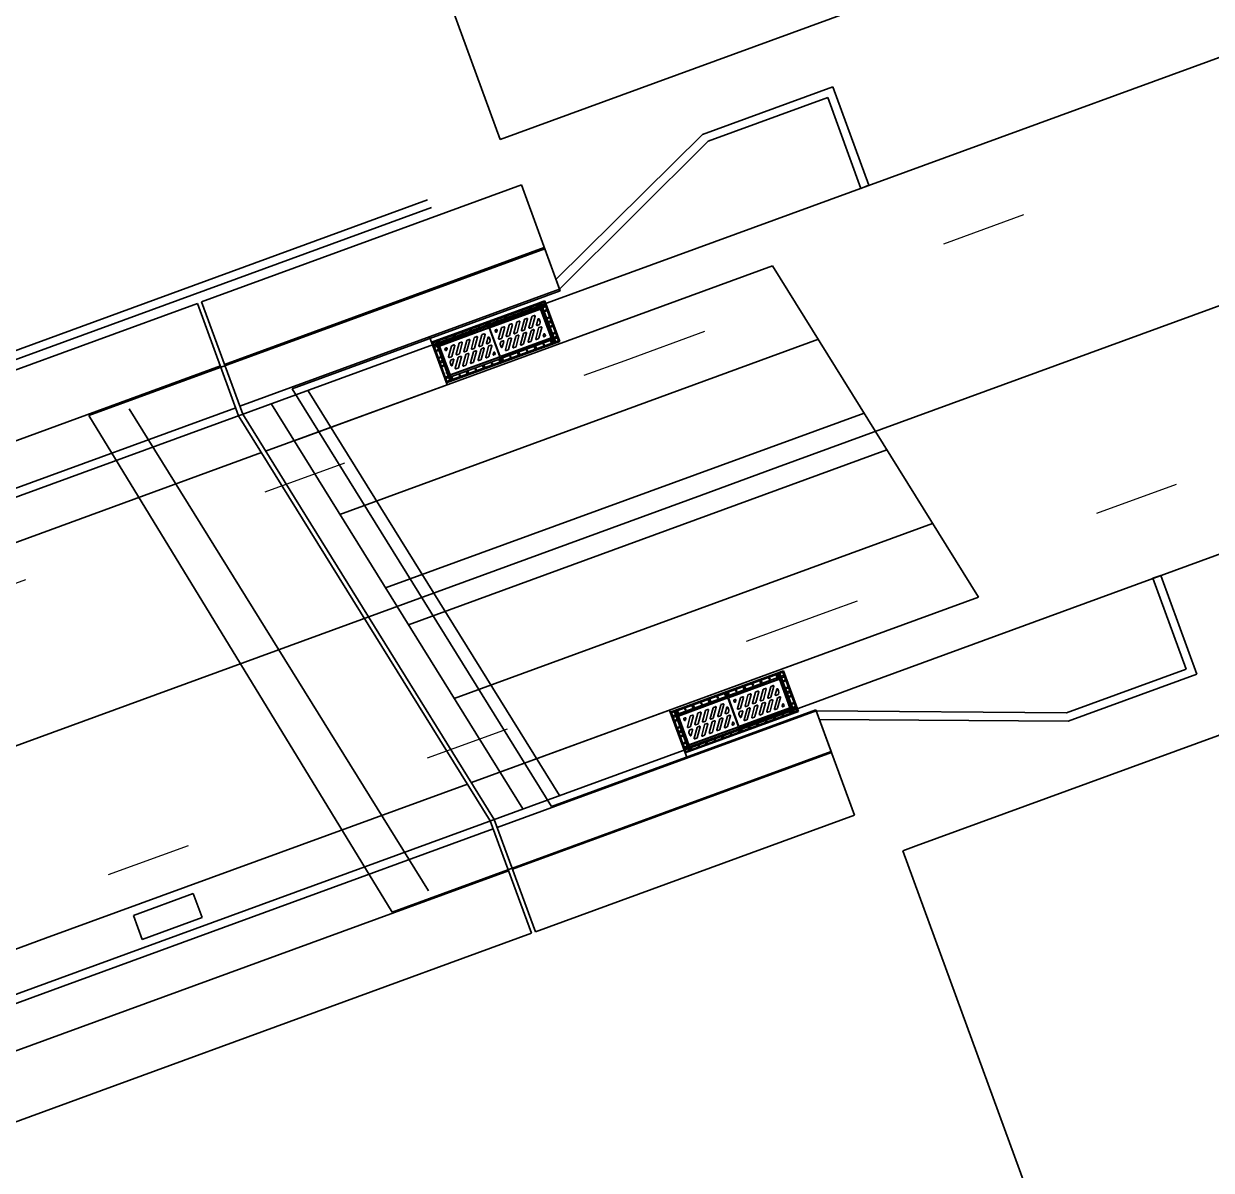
# Model space of a CAD drawing. Header units: metres. Extents: x 134219 to 139178, y 438661 to 444352.
# Drawn here: x 136147.44 to 136161.43, y 442082.51 to 442096.02 of the extents above; entities that cross this region are included whole.
import ezdxf

# ---------------------------------------------------------------- set-up
doc = ezdxf.new("R2010")
doc.units = ezdxf.units.M
doc.linetypes.add('13strp', pattern=[4, 1, -3])
doc.layers.add('Utd-ondergr-nw', color=8, linetype='13strp', lineweight=35)
doc.layers.add('Utd-weg-nw', color=8, linetype='Continuous')

msp = doc.modelspace()

# ---------------------------------------------------------------- linework, layer by layer
at = {"layer": 'Utd-ondergr-nw', "linetype": 'Continuous'}
for p, q in [((136155.439, 442094.716), (136156.972, 442095.277)), ((136156.972, 442095.277), (136157.397, 442094.116)), ((136155.504, 442094.634), (136156.913, 442095.149)), ((136156.913, 442095.149), (136157.304, 442094.079)), ((136153.712, 442093.006), (136155.439, 442094.716)), ((136153.754, 442092.89), (136155.504, 442094.634)), ((136149.538, 442092.743), (136153.304, 442094.12)), ((136153.755, 442092.89), (136153.304, 442094.12)), ((136153.304, 442094.12), (136153.754, 442092.89)), ((136157.304, 442094.079), (136157.397, 442094.116)), ((136152.2, 442093.944), (136142.019, 442090.22)), ((136152.248, 442093.855), (136142.07, 442090.132)), ((136153.58, 442093.366), (136148.212, 442091.403)), ((136153.574, 442093.383), (136149.808, 442092.005)), ((136153.76, 442092.873), (136153.58, 442093.366)), ((136156.263, 442093.168), (136150.628, 442091.107)), ((136156.263, 442093.168), (136158.687, 442089.264)), ((136149.988, 442091.512), (136153.754, 442092.89)), ((136150.606, 442091.719), (136153.76, 442092.873)), ((136145.5, 442091.265), (136149.49, 442092.725)), ((136149.975, 442091.401), (136149.49, 442092.725)), ((136150.023, 442091.419), (136149.538, 442092.743)), ((136153.506, 442092.727), (136152.246, 442092.266)), ((136153.51, 442092.715), (136152.25, 442092.254)), ((136152.922, 442092.46), (136153.523, 442092.68)), ((136152.928, 442092.443), (136153.529, 442092.663)), ((136152.931, 442092.437), (136153.531, 442092.657)), ((136153.33, 442092.61), (136153.317, 442092.645)), ((136153.411, 442092.663), (136153.401, 442092.659)), ((136153.409, 442092.675), (136153.412, 442092.666)), ((136153.414, 442092.661), (136153.417, 442092.652)), ((136153.425, 442092.668), (136153.415, 442092.664)), ((136153.505, 442092.674), (136153.492, 442092.709)), ((136153.557, 442092.746), (136153.505, 442092.727)), ((136153.561, 442092.734), (136153.51, 442092.715)), ((136153.529, 442092.663), (136153.51, 442092.715)), ((136153.523, 442092.68), (136153.51, 442092.715)), ((136153.534, 442092.664), (136153.514, 442092.717)), ((136153.534, 442092.664), (136153.514, 442092.717)), ((136153.687, 442092.263), (136153.52, 442092.719)), ((136153.529, 442092.663), (136153.523, 442092.68)), ((136153.655, 442092.318), (136153.531, 442092.657)), ((136153.655, 442092.318), (136153.531, 442092.657)), ((136153.586, 442092.703), (136153.533, 442092.684)), ((136153.66, 442092.32), (136153.536, 442092.659)), ((136153.66, 442092.32), (136153.536, 442092.659)), ((136153.705, 442092.27), (136153.538, 442092.725)), ((136153.58, 442092.754), (136153.557, 442092.746)), ((136153.592, 442092.686), (136153.557, 442092.673)), ((136153.573, 442092.738), (136153.561, 442092.734)), ((136153.74, 442092.283), (136153.573, 442092.738)), ((136153.756, 442092.275), (136153.58, 442092.754)), ((136153.585, 442092.649), (136153.589, 442092.639)), ((136153.591, 442092.638), (136153.601, 442092.641)), ((136152.94, 442092.467), (136152.927, 442092.502)), ((136153.019, 442092.52), (136153.009, 442092.516)), ((136153.017, 442092.532), (136153.02, 442092.522)), ((136153.022, 442092.518), (136153.025, 442092.509)), ((136153.032, 442092.525), (136153.023, 442092.521)), ((136153.117, 442092.532), (136153.104, 442092.567)), ((136153.134, 442092.538), (136153.121, 442092.573)), ((136153.215, 442092.591), (136153.205, 442092.587)), ((136153.213, 442092.603), (136153.216, 442092.594)), ((136153.216, 442092.375), (136153.25, 442092.502)), ((136153.218, 442092.59), (136153.221, 442092.58)), ((136153.229, 442092.596), (136153.219, 442092.593)), ((136153.253, 442092.381), (136153.287, 442092.508)), ((136153.254, 442092.506), (136153.279, 442092.515)), ((136153.313, 442092.603), (136153.3, 442092.638)), ((136153.305, 442092.407), (136153.34, 442092.535)), ((136153.342, 442092.413), (136153.377, 442092.541)), ((136153.343, 442092.539), (136153.368, 442092.548)), ((136153.394, 442092.44), (136153.429, 442092.567)), ((136153.432, 442092.446), (136153.466, 442092.573)), ((136153.433, 442092.572), (136153.458, 442092.581)), ((136153.483, 442092.472), (136153.501, 442092.541)), ((136153.513, 442092.541), (136153.526, 442092.506)), ((136153.52, 442092.478), (136153.526, 442092.502)), ((136153.578, 442092.633), (136153.587, 442092.636)), ((136153.59, 442092.635), (136153.594, 442092.625)), ((136153.608, 442092.55), (136153.618, 442092.553)), ((136153.616, 442092.566), (136153.619, 442092.556)), ((136153.653, 442092.519), (136153.618, 442092.506)), ((136153.621, 442092.552), (136153.624, 442092.542)), ((136153.622, 442092.555), (136153.631, 442092.558)), ((136153.659, 442092.502), (136153.624, 442092.489)), ((136152.333, 442092.245), (136152.916, 442092.458)), ((136152.339, 442092.227), (136152.923, 442092.441)), ((136152.341, 442092.221), (136152.925, 442092.435)), ((136152.609, 442092.37), (136152.6, 442092.366)), ((136152.607, 442092.382), (136152.611, 442092.373)), ((136152.612, 442092.369), (136152.616, 442092.359)), ((136152.623, 442092.375), (136152.614, 442092.372)), ((136152.705, 442092.381), (136152.693, 442092.417)), ((136152.723, 442092.388), (136152.71, 442092.423)), ((136152.802, 442092.44), (136152.792, 442092.437)), ((136152.8, 442092.453), (136152.803, 442092.443)), ((136152.805, 442092.439), (136152.808, 442092.429)), ((136152.816, 442092.445), (136152.806, 442092.442)), ((136152.843, 442092.356), (136152.868, 442092.365)), ((136152.899, 442092.452), (136152.886, 442092.487)), ((136152.916, 442092.459), (136152.903, 442092.494)), ((136152.922, 442092.461), (136152.909, 442092.496)), ((136152.923, 442092.441), (136152.916, 442092.458)), ((136152.928, 442092.443), (136152.922, 442092.46)), ((136153.049, 442092.096), (136152.925, 442092.435)), ((136153.055, 442092.098), (136152.931, 442092.437)), ((136153.001, 442092.387), (136152.995, 442092.405)), ((136152.998, 442092.413), (136153.011, 442092.417)), ((136153.013, 442092.387), (136153.019, 442092.41)), ((136153.037, 442092.309), (136153.071, 442092.437)), ((136153.074, 442092.315), (136153.109, 442092.443)), ((136153.075, 442092.441), (136153.1, 442092.45)), ((136153.126, 442092.342), (136153.161, 442092.469)), ((136153.163, 442092.348), (136153.198, 442092.475)), ((136153.165, 442092.474), (136153.19, 442092.483)), ((136153.224, 442092.367), (136153.249, 442092.376)), ((136153.329, 442092.369), (136153.294, 442092.242)), ((136153.313, 442092.4), (136153.338, 442092.409)), ((136153.366, 442092.375), (136153.331, 442092.248)), ((136153.358, 442092.382), (136153.333, 442092.373)), ((136153.418, 442092.402), (136153.384, 442092.274)), ((136153.403, 442092.433), (136153.428, 442092.442)), ((136153.455, 442092.408), (136153.421, 442092.28)), ((136153.447, 442092.415), (136153.422, 442092.406)), ((136153.507, 442092.434), (136153.473, 442092.307)), ((136153.516, 442092.474), (136153.491, 442092.465)), ((136153.544, 442092.44), (136153.51, 442092.313)), ((136153.536, 442092.448), (136153.511, 442092.439)), ((136153.568, 442092.362), (136153.562, 442092.34)), ((136153.58, 442092.363), (136153.587, 442092.345)), ((136153.645, 442092.45), (136153.654, 442092.453)), ((136153.656, 442092.456), (136153.652, 442092.465)), ((136153.661, 442092.442), (136153.657, 442092.452)), ((136153.658, 442092.455), (136153.668, 442092.458)), ((136153.675, 442092.366), (136153.685, 442092.37)), ((136153.686, 442092.373), (136153.683, 442092.382)), ((136153.691, 442092.359), (136153.688, 442092.368)), ((136153.689, 442092.371), (136153.699, 442092.375)), ((136156.802, 442092.301), (136151.167, 442090.239)), ((136152.429, 442091.766), (136152.222, 442092.329)), ((136152.246, 442092.266), (136152.421, 442091.787)), ((136152.257, 442092.27), (136152.432, 442091.791)), ((136152.274, 442092.223), (136152.327, 442092.243)), ((136152.463, 442091.816), (136152.297, 442092.271)), ((136152.481, 442091.822), (136152.314, 442092.278)), ((136152.339, 442092.227), (136152.32, 442092.28)), ((136152.345, 442092.249), (136152.332, 442092.284)), ((136152.465, 442091.883), (136152.341, 442092.221)), ((136152.421, 442092.301), (136152.412, 442092.298)), ((136152.416, 442091.799), (136153.676, 442092.26)), ((136152.419, 442092.314), (136152.422, 442092.304)), ((136152.421, 442091.787), (136153.681, 442092.248)), ((136152.424, 442092.3), (136152.428, 442092.29)), ((136152.435, 442092.306), (136152.425, 442092.303)), ((136152.448, 442092.094), (136152.482, 442092.221)), ((136152.485, 442092.1), (136152.519, 442092.227)), ((136152.486, 442092.225), (136152.511, 442092.235)), ((136152.513, 442092.311), (136152.501, 442092.346)), ((136152.531, 442092.318), (136152.518, 442092.353)), ((136152.537, 442092.126), (136152.572, 442092.254)), ((136152.574, 442092.132), (136152.609, 442092.26)), ((136152.575, 442092.258), (136152.6, 442092.267)), ((136152.627, 442092.159), (136152.661, 442092.287)), ((136152.664, 442092.165), (136152.698, 442092.292)), ((136152.665, 442092.291), (136152.69, 442092.3)), ((136152.716, 442092.192), (136152.75, 442092.319)), ((136152.753, 442092.198), (136152.787, 442092.325)), ((136152.754, 442092.323), (136152.779, 442092.333)), ((136152.805, 442092.225), (136152.84, 442092.352)), ((136152.813, 442092.217), (136152.838, 442092.226)), ((136152.842, 442092.23), (136152.877, 442092.358)), ((136152.894, 442092.257), (136152.912, 442092.325)), ((136152.927, 442092.259), (136152.902, 442092.249)), ((136152.955, 442092.225), (136152.921, 442092.097)), ((136152.947, 442092.232), (136152.922, 442092.223)), ((136152.924, 442092.326), (136152.937, 442092.29)), ((136152.931, 442092.263), (136152.937, 442092.286)), ((136153.045, 442092.302), (136153.07, 442092.311)), ((136153.055, 442092.098), (136153.655, 442092.318)), ((136153.062, 442092.271), (136153.055, 442092.248)), ((136153.068, 442092.208), (136153.055, 442092.244)), ((136153.057, 442092.092), (136153.657, 442092.312)), ((136153.063, 442092.075), (136153.664, 442092.295)), ((136153.065, 442092.276), (136153.09, 442092.285)), ((136153.099, 442092.277), (136153.08, 442092.209)), ((136153.15, 442092.304), (136153.116, 442092.176)), ((136153.135, 442092.335), (136153.16, 442092.344)), ((136153.187, 442092.31), (136153.153, 442092.182)), ((136153.179, 442092.317), (136153.154, 442092.308)), ((136153.239, 442092.336), (136153.205, 442092.209)), ((136153.276, 442092.342), (136153.242, 442092.215)), ((136153.268, 442092.35), (136153.243, 442092.341)), ((136153.327, 442092.243), (136153.302, 442092.234)), ((136153.417, 442092.276), (136153.392, 442092.267)), ((136153.471, 442092.224), (136153.484, 442092.189)), ((136153.506, 442092.309), (136153.481, 442092.3)), ((136153.567, 442092.236), (136153.557, 442092.232)), ((136153.568, 442092.239), (136153.565, 442092.248)), ((136153.583, 442092.337), (136153.57, 442092.332)), ((136153.573, 442092.225), (136153.57, 442092.234)), ((136153.581, 442092.241), (136153.571, 442092.237)), ((136153.646, 442092.288), (136153.659, 442092.253)), ((136153.657, 442092.312), (136153.676, 442092.26)), ((136153.664, 442092.295), (136153.657, 442092.312)), ((136153.662, 442092.314), (136153.681, 442092.261)), ((136153.662, 442092.314), (136153.681, 442092.261)), ((136153.664, 442092.295), (136153.676, 442092.26)), ((136153.727, 442092.318), (136153.674, 442092.299)), ((136153.676, 442092.26), (136153.74, 442092.283)), ((136153.681, 442092.248), (136153.756, 442092.275)), ((136153.72, 442092.335), (136153.685, 442092.322)), ((136152.281, 442092.206), (136152.316, 442092.219)), ((136152.312, 442092.17), (136152.302, 442092.166)), ((136152.31, 442092.182), (136152.313, 442092.173)), ((136152.315, 442092.168), (136152.318, 442092.159)), ((136152.326, 442092.175), (136152.316, 442092.171)), ((136152.343, 442092.087), (136152.333, 442092.083)), ((136152.34, 442092.099), (136152.344, 442092.09)), ((136152.345, 442092.085), (136152.349, 442092.076)), ((136152.356, 442092.092), (136152.347, 442092.088)), ((136152.412, 442092.171), (136152.405, 442092.189)), ((136152.409, 442092.197), (136152.422, 442092.202)), ((136152.424, 442092.172), (136152.43, 442092.194)), ((136152.456, 442092.086), (136152.481, 442092.095)), ((136152.465, 442091.883), (136153.049, 442092.096)), ((136152.467, 442091.877), (136153.051, 442092.09)), ((136152.561, 442092.088), (136152.526, 442091.961)), ((136152.545, 442092.119), (136152.57, 442092.128)), ((136152.598, 442092.094), (136152.563, 442091.967)), ((136152.59, 442092.101), (136152.565, 442092.092)), ((136152.65, 442092.121), (136152.616, 442091.993)), ((136152.635, 442092.152), (136152.66, 442092.161)), ((136152.687, 442092.127), (136152.653, 442091.999)), ((136152.679, 442092.134), (136152.654, 442092.125)), ((136152.739, 442092.153), (136152.705, 442092.026)), ((136152.724, 442092.184), (136152.749, 442092.194)), ((136152.776, 442092.159), (136152.742, 442092.032)), ((136152.768, 442092.167), (136152.743, 442092.158)), ((136152.829, 442092.186), (136152.794, 442092.059)), ((136152.866, 442092.192), (136152.831, 442092.065)), ((136152.858, 442092.199), (136152.833, 442092.19)), ((136152.918, 442092.219), (136152.884, 442092.091)), ((136152.917, 442092.093), (136152.892, 442092.084)), ((136152.979, 442092.147), (136152.973, 442092.124)), ((136152.994, 442092.121), (136152.981, 442092.117)), ((136152.991, 442092.147), (136152.997, 442092.129)), ((136153.057, 442092.073), (136153.051, 442092.09)), ((136153.063, 442092.075), (136153.057, 442092.092)), ((136153.081, 442092.081), (136153.094, 442092.046)), ((136153.149, 442092.178), (136153.124, 442092.169)), ((136153.175, 442092.092), (136153.165, 442092.089)), ((136153.176, 442092.095), (136153.173, 442092.105)), ((136153.181, 442092.082), (136153.178, 442092.091)), ((136153.189, 442092.097), (136153.179, 442092.094)), ((136153.238, 442092.211), (136153.213, 442092.201)), ((136153.258, 442092.146), (136153.27, 442092.111)), ((136153.275, 442092.153), (136153.288, 442092.117)), ((136153.371, 442092.164), (136153.361, 442092.161)), ((136153.372, 442092.167), (136153.369, 442092.177)), ((136153.377, 442092.153), (136153.374, 442092.163)), ((136153.385, 442092.169), (136153.375, 442092.166)), ((136153.454, 442092.218), (136153.466, 442092.183)), ((136149.76, 442091.987), (136078.928, 442066.075)), ((136152.342, 442092.039), (136152.377, 442092.052)), ((136152.348, 442092.022), (136152.383, 442092.035)), ((136152.379, 442091.986), (136152.37, 442091.983)), ((136152.38, 442091.989), (136152.377, 442091.999)), ((136152.386, 442091.976), (136152.382, 442091.985)), ((136152.393, 442091.992), (136152.383, 442091.988)), ((136152.472, 442092.056), (136152.466, 442092.032)), ((136152.479, 442091.993), (136152.466, 442092.028)), ((136152.474, 442091.859), (136153.057, 442092.073)), ((136152.476, 442092.06), (136152.501, 442092.069)), ((136152.509, 442092.062), (136152.491, 442091.993)), ((136152.559, 442091.962), (136152.534, 442091.953)), ((136152.649, 442091.995), (136152.624, 442091.986)), ((136152.738, 442092.028), (136152.713, 442092.019)), ((136152.766, 442091.942), (136152.756, 442091.939)), ((136152.767, 442091.945), (136152.764, 442091.955)), ((136152.772, 442091.932), (136152.769, 442091.941)), ((136152.78, 442091.948), (136152.77, 442091.944)), ((136152.827, 442092.06), (136152.802, 442092.051)), ((136152.847, 442091.996), (136152.859, 442091.961)), ((136152.864, 442092.002), (136152.877, 442091.967)), ((136152.958, 442092.013), (136152.949, 442092.009)), ((136152.96, 442092.016), (136152.956, 442092.025)), ((136152.965, 442092.002), (136152.961, 442092.011)), ((136152.972, 442092.018), (136152.963, 442092.014)), ((136153.04, 442092.066), (136153.053, 442092.031)), ((136153.057, 442092.073), (136153.07, 442092.038)), ((136153.063, 442092.075), (136153.076, 442092.04)), ((136152.409, 442091.855), (136152.444, 442091.868)), ((136152.423, 442091.908), (136152.414, 442091.905)), ((136152.415, 442091.838), (136152.468, 442091.857)), ((136152.467, 442091.877), (136152.487, 442091.824)), ((136152.498, 442091.829), (136152.486, 442091.864)), ((136152.578, 442091.874), (136152.568, 442091.87)), ((136152.579, 442091.877), (136152.575, 442091.886)), ((136152.584, 442091.863), (136152.58, 442091.872)), ((136152.591, 442091.879), (136152.582, 442091.875)), ((136152.655, 442091.925), (136152.667, 442091.89)), ((136152.672, 442091.932), (136152.685, 442091.897)), ((136150.292, 442090.984), (136152.429, 442091.766)), ((136153.66, 442086.799), (136150.606, 442091.719)), ((136153.753, 442086.926), (136150.792, 442091.695)), ((136150.361, 442091.537), (136153.322, 442086.769)), ((136145.95, 442090.035), (136149.94, 442091.494)), ((136148.212, 442091.403), (136151.781, 442085.553)), ((136148.684, 442091.483), (136152.211, 442085.803)), ((136149.975, 442091.401), (136152.938, 442086.628)), ((136150.023, 442091.419), (136152.986, 442086.646)), ((136157.34, 442091.433), (136151.706, 442089.372)), ((136146.156, 442089.471), (136150.244, 442090.967)), ((136157.61, 442090.999), (136151.975, 442088.938)), ((136158.148, 442090.131), (136152.514, 442088.07)), ((136160.837, 442089.517), (136160.742, 442089.486)), ((136161.133, 442088.416), (136160.742, 442089.486)), ((136161.261, 442088.356), (136160.837, 442089.517)), ((136158.687, 442089.264), (136153.052, 442087.202)), ((136152.717, 442087.08), (136156.571, 442088.49)), ((136156.318, 442088.368), (136155.058, 442087.907)), ((136156.322, 442088.356), (136155.062, 442087.895)), ((136155.734, 442088.101), (136156.335, 442088.321)), ((136156.221, 442088.316), (136156.224, 442088.306)), ((136156.237, 442088.308), (136156.227, 442088.305)), ((136156.317, 442088.315), (136156.304, 442088.35)), ((136156.369, 442088.386), (136156.317, 442088.368)), ((136156.373, 442088.375), (136156.322, 442088.356)), ((136156.341, 442088.303), (136156.322, 442088.356)), ((136156.335, 442088.321), (136156.322, 442088.356)), ((136156.346, 442088.305), (136156.326, 442088.358)), ((136156.346, 442088.305), (136156.327, 442088.358)), ((136156.499, 442087.904), (136156.332, 442088.36)), ((136156.341, 442088.303), (136156.335, 442088.321)), ((136156.398, 442088.344), (136156.345, 442088.325)), ((136156.517, 442087.911), (136156.35, 442088.366)), ((136156.392, 442088.395), (136156.369, 442088.386)), ((136156.404, 442088.326), (136156.369, 442088.314)), ((136156.385, 442088.379), (136156.373, 442088.375)), ((136156.552, 442087.923), (136156.385, 442088.379)), ((136156.568, 442087.916), (136156.392, 442088.395)), ((136159.724, 442087.901), (136161.133, 442088.416)), ((136159.742, 442087.801), (136161.261, 442088.356)), ((136155.74, 442088.084), (136156.341, 442088.303)), ((136155.743, 442088.078), (136156.343, 442088.298)), ((136155.829, 442088.173), (136155.832, 442088.163)), ((136155.845, 442088.165), (136155.835, 442088.162)), ((136155.929, 442088.172), (136155.916, 442088.207)), ((136155.946, 442088.179), (136155.933, 442088.214)), ((136156.027, 442088.232), (136156.017, 442088.228)), ((136156.025, 442088.244), (136156.028, 442088.235)), ((136156.03, 442088.23), (136156.033, 442088.221)), ((136156.041, 442088.237), (136156.031, 442088.233)), ((136156.125, 442088.244), (136156.112, 442088.279)), ((136156.117, 442088.048), (136156.152, 442088.176)), ((136156.142, 442088.25), (136156.129, 442088.286)), ((136156.154, 442088.054), (136156.189, 442088.181)), ((136156.155, 442088.18), (136156.18, 442088.189)), ((136156.207, 442088.081), (136156.241, 442088.208)), ((136156.223, 442088.303), (136156.213, 442088.3)), ((136156.226, 442088.302), (136156.229, 442088.293)), ((136156.244, 442088.087), (136156.278, 442088.214)), ((136156.245, 442088.212), (136156.27, 442088.222)), ((136156.295, 442088.113), (136156.313, 442088.181)), ((136156.325, 442088.182), (136156.338, 442088.147)), ((136156.467, 442087.959), (136156.343, 442088.298)), ((136156.467, 442087.959), (136156.343, 442088.298)), ((136156.472, 442087.96), (136156.348, 442088.299)), ((136156.472, 442087.96), (136156.348, 442088.299)), ((136156.39, 442088.274), (136156.399, 442088.277)), ((136156.397, 442088.29), (136156.401, 442088.28)), ((136156.402, 442088.276), (136156.406, 442088.266)), ((136156.403, 442088.279), (136156.413, 442088.282)), ((136156.42, 442088.19), (136156.43, 442088.194)), ((136156.428, 442088.206), (136156.431, 442088.197)), ((136156.433, 442088.193), (136156.436, 442088.183)), ((136156.434, 442088.195), (136156.444, 442088.199)), ((136155.145, 442087.886), (136155.728, 442088.099)), ((136155.151, 442087.868), (136155.735, 442088.082)), ((136155.153, 442087.862), (136155.737, 442088.076)), ((136155.517, 442088.022), (136155.505, 442088.057)), ((136155.535, 442088.029), (136155.522, 442088.064)), ((136155.614, 442088.081), (136155.604, 442088.078)), ((136155.612, 442088.094), (136155.615, 442088.084)), ((136155.617, 442088.08), (136155.62, 442088.07)), ((136155.628, 442088.086), (136155.618, 442088.083)), ((136155.711, 442088.093), (136155.698, 442088.128)), ((136155.728, 442088.099), (136155.715, 442088.134)), ((136155.734, 442088.102), (136155.721, 442088.137)), ((136155.735, 442088.082), (136155.728, 442088.099)), ((136155.74, 442088.084), (136155.734, 442088.101)), ((136155.861, 442087.737), (136155.737, 442088.076)), ((136155.752, 442088.108), (136155.739, 442088.143)), ((136155.867, 442087.739), (136155.743, 442088.078)), ((136155.813, 442088.028), (136155.807, 442088.046)), ((136155.81, 442088.054), (136155.823, 442088.058)), ((136155.831, 442088.16), (136155.821, 442088.157)), ((136155.825, 442088.028), (136155.831, 442088.051)), ((136155.834, 442088.159), (136155.837, 442088.149)), ((136155.849, 442087.95), (136155.884, 442088.078)), ((136155.886, 442087.956), (136155.921, 442088.083)), ((136155.887, 442088.082), (136155.912, 442088.091)), ((136155.939, 442087.983), (136155.973, 442088.11)), ((136155.976, 442087.989), (136156.01, 442088.116)), ((136155.977, 442088.114), (136156.002, 442088.124)), ((136156.028, 442088.015), (136156.062, 442088.143)), ((136156.065, 442088.021), (136156.099, 442088.149)), ((136156.066, 442088.147), (136156.091, 442088.156)), ((136156.125, 442088.041), (136156.15, 442088.05)), ((136156.23, 442088.042), (136156.196, 442087.915)), ((136156.215, 442088.073), (136156.24, 442088.083)), ((136156.267, 442088.048), (136156.233, 442087.921)), ((136156.259, 442088.056), (136156.234, 442088.047)), ((136156.319, 442088.075), (136156.285, 442087.948)), ((136156.328, 442088.115), (136156.303, 442088.106)), ((136156.356, 442088.081), (136156.322, 442087.954)), ((136156.348, 442088.089), (136156.323, 442088.079)), ((136156.332, 442088.119), (136156.338, 442088.143)), ((136156.465, 442088.16), (136156.43, 442088.147)), ((136156.471, 442088.142), (136156.436, 442088.13)), ((136156.457, 442088.09), (136156.466, 442088.094)), ((136156.468, 442088.097), (136156.464, 442088.106)), ((136156.473, 442088.083), (136156.469, 442088.092)), ((136156.471, 442088.095), (136156.48, 442088.099)), ((136156.777, 442087.925), (136153.021, 442086.55)), ((136156.773, 442087.938), (136153.66, 442086.799)), ((136155.255, 442087.368), (136155.048, 442087.933)), ((136155.058, 442087.907), (136155.233, 442087.428)), ((136155.069, 442087.911), (136155.244, 442087.432)), ((136155.275, 442087.456), (136155.109, 442087.912)), ((136155.293, 442087.463), (136155.126, 442087.918)), ((136155.151, 442087.868), (136155.132, 442087.921)), ((136155.157, 442087.89), (136155.144, 442087.925)), ((136155.233, 442087.942), (136155.224, 442087.938)), ((136155.229, 442087.439), (136156.489, 442087.9)), ((136155.231, 442087.954), (136155.234, 442087.945)), ((136155.233, 442087.428), (136156.493, 442087.889)), ((136155.236, 442087.94), (136155.24, 442087.931)), ((136155.247, 442087.947), (136155.237, 442087.943)), ((136155.326, 442087.952), (136155.313, 442087.987)), ((136155.343, 442087.958), (136155.33, 442087.993)), ((136155.349, 442087.767), (136155.384, 442087.895)), ((136155.386, 442087.773), (136155.421, 442087.901)), ((136155.387, 442087.899), (136155.412, 442087.908)), ((136155.421, 442088.011), (136155.412, 442088.007)), ((136155.419, 442088.023), (136155.423, 442088.014)), ((136155.424, 442088.009), (136155.428, 442088)), ((136155.435, 442088.016), (136155.426, 442088.012)), ((136155.439, 442087.8), (136155.473, 442087.927)), ((136155.476, 442087.806), (136155.51, 442087.933)), ((136155.477, 442087.932), (136155.502, 442087.941)), ((136155.528, 442087.833), (136155.562, 442087.96)), ((136155.565, 442087.838), (136155.599, 442087.966)), ((136155.566, 442087.964), (136155.591, 442087.973)), ((136155.617, 442087.865), (136155.652, 442087.993)), ((136155.654, 442087.871), (136155.689, 442087.999)), ((136155.655, 442087.997), (136155.68, 442088.006)), ((136155.706, 442087.898), (136155.724, 442087.966)), ((136155.739, 442087.899), (136155.714, 442087.89)), ((136155.736, 442087.966), (136155.749, 442087.931)), ((136155.743, 442087.904), (136155.749, 442087.927)), ((136155.857, 442087.943), (136155.882, 442087.952)), ((136155.867, 442087.739), (136156.467, 442087.959)), ((136155.874, 442087.912), (136155.867, 442087.888)), ((136155.88, 442087.849), (136155.867, 442087.885)), ((136155.869, 442087.733), (136156.469, 442087.953)), ((136155.875, 442087.716), (136156.476, 442087.935)), ((136155.877, 442087.916), (136155.902, 442087.925)), ((136155.911, 442087.918), (136155.892, 442087.85)), ((136155.962, 442087.944), (136155.928, 442087.817)), ((136155.947, 442087.975), (136155.972, 442087.984)), ((136155.999, 442087.95), (136155.965, 442087.823)), ((136155.991, 442087.958), (136155.966, 442087.949)), ((136156.051, 442087.977), (136156.017, 442087.85)), ((136156.036, 442088.008), (136156.061, 442088.017)), ((136156.088, 442087.983), (136156.054, 442087.856)), ((136156.08, 442087.99), (136156.055, 442087.981)), ((136156.141, 442088.01), (136156.106, 442087.882)), ((136156.178, 442088.016), (136156.143, 442087.888)), ((136156.17, 442088.023), (136156.145, 442088.014)), ((136156.229, 442087.917), (136156.204, 442087.908)), ((136156.318, 442087.949), (136156.293, 442087.94)), ((136156.38, 442088.003), (136156.374, 442087.98)), ((136156.38, 442087.88), (136156.377, 442087.889)), ((136156.395, 442087.978), (136156.382, 442087.973)), ((136156.392, 442088.004), (136156.399, 442087.986)), ((136156.458, 442087.929), (136156.471, 442087.894)), ((136156.469, 442087.953), (136156.489, 442087.9)), ((136156.476, 442087.935), (136156.469, 442087.953)), ((136156.474, 442087.955), (136156.493, 442087.902)), ((136156.474, 442087.955), (136156.493, 442087.902)), ((136156.476, 442087.935), (136156.489, 442087.9)), ((136156.539, 442087.958), (136156.486, 442087.939)), ((136156.487, 442088.007), (136156.497, 442088.011)), ((136156.489, 442087.9), (136156.552, 442087.923)), ((136156.493, 442087.889), (136156.568, 442087.916)), ((136156.498, 442088.013), (136156.495, 442088.023)), ((136156.532, 442087.976), (136156.497, 442087.963)), ((136156.503, 442088), (136156.5, 442088.009)), ((136156.501, 442088.012), (136156.511, 442088.016)), ((136156.953, 442087.445), (136156.773, 442087.938)), ((136156.777, 442087.925), (136157.227, 442086.696)), ((136156.777, 442087.925), (136159.724, 442087.901)), ((136155.086, 442087.864), (136155.139, 442087.883)), ((136155.093, 442087.847), (136155.128, 442087.86)), ((136155.124, 442087.811), (136155.115, 442087.807)), ((136155.122, 442087.823), (136155.125, 442087.814)), ((136155.127, 442087.809), (136155.13, 442087.8)), ((136155.138, 442087.816), (136155.128, 442087.812)), ((136155.277, 442087.523), (136155.153, 442087.862)), ((136155.224, 442087.812), (136155.217, 442087.83)), ((136155.221, 442087.838), (136155.234, 442087.843)), ((136155.236, 442087.813), (136155.242, 442087.835)), ((136155.26, 442087.735), (136155.294, 442087.862)), ((136155.297, 442087.74), (136155.331, 442087.868)), ((136155.298, 442087.866), (136155.323, 442087.875)), ((136155.357, 442087.76), (136155.382, 442087.769)), ((136155.462, 442087.761), (136155.428, 442087.634)), ((136155.447, 442087.792), (136155.472, 442087.802)), ((136155.499, 442087.767), (136155.465, 442087.64)), ((136155.491, 442087.775), (136155.466, 442087.766)), ((136155.551, 442087.794), (136155.517, 442087.667)), ((136155.536, 442087.825), (136155.561, 442087.834)), ((136155.588, 442087.8), (136155.554, 442087.673)), ((136155.58, 442087.808), (136155.555, 442087.798)), ((136155.641, 442087.827), (136155.606, 442087.699)), ((136155.625, 442087.858), (136155.65, 442087.867)), ((136155.678, 442087.833), (136155.643, 442087.705)), ((136155.67, 442087.84), (136155.645, 442087.831)), ((136155.73, 442087.86), (136155.696, 442087.732)), ((136155.767, 442087.865), (136155.733, 442087.738)), ((136155.759, 442087.873), (136155.734, 442087.864)), ((136155.791, 442087.787), (136155.785, 442087.765)), ((136155.806, 442087.762), (136155.793, 442087.757)), ((136155.803, 442087.788), (136155.81, 442087.77)), ((136155.961, 442087.819), (136155.936, 442087.81)), ((136155.988, 442087.736), (136155.985, 442087.746)), ((136156.05, 442087.851), (136156.025, 442087.842)), ((136156.07, 442087.787), (136156.082, 442087.752)), ((136156.087, 442087.793), (136156.1, 442087.758)), ((136156.139, 442087.884), (136156.114, 442087.875)), ((136156.183, 442087.805), (136156.173, 442087.801)), ((136156.184, 442087.808), (136156.181, 442087.817)), ((136156.189, 442087.794), (136156.186, 442087.803)), ((136156.197, 442087.81), (136156.187, 442087.806)), ((136156.266, 442087.859), (136156.278, 442087.824)), ((136156.283, 442087.865), (136156.296, 442087.83)), ((136156.379, 442087.877), (136156.369, 442087.873)), ((136156.385, 442087.866), (136156.382, 442087.875)), ((136156.393, 442087.882), (136156.383, 442087.878)), ((136156.814, 442087.824), (136159.742, 442087.801)), ((136155.155, 442087.727), (136155.145, 442087.724)), ((136155.152, 442087.74), (136155.156, 442087.73)), ((136155.154, 442087.68), (136155.189, 442087.693)), ((136155.157, 442087.726), (136155.161, 442087.716)), ((136155.168, 442087.732), (136155.159, 442087.729)), ((136155.16, 442087.663), (136155.195, 442087.676)), ((136155.191, 442087.627), (136155.182, 442087.624)), ((136155.192, 442087.63), (136155.189, 442087.64)), ((136155.198, 442087.616), (136155.194, 442087.626)), ((136155.205, 442087.632), (136155.195, 442087.629)), ((136155.268, 442087.727), (136155.293, 442087.736)), ((136155.277, 442087.523), (136155.861, 442087.737)), ((136155.284, 442087.696), (136155.278, 442087.673)), ((136155.291, 442087.634), (136155.278, 442087.669)), ((136155.279, 442087.518), (136155.863, 442087.731)), ((136155.286, 442087.5), (136155.869, 442087.714)), ((136155.288, 442087.701), (136155.313, 442087.71)), ((136155.321, 442087.702), (136155.303, 442087.634)), ((136155.373, 442087.729), (136155.338, 442087.601)), ((136155.41, 442087.735), (136155.375, 442087.607)), ((136155.402, 442087.742), (136155.377, 442087.733)), ((136155.461, 442087.636), (136155.436, 442087.627)), ((136155.55, 442087.668), (136155.525, 442087.659)), ((136155.64, 442087.701), (136155.614, 442087.692)), ((136155.659, 442087.636), (136155.671, 442087.601)), ((136155.676, 442087.643), (136155.689, 442087.608)), ((136155.729, 442087.734), (136155.704, 442087.725)), ((136155.77, 442087.654), (136155.761, 442087.65)), ((136155.772, 442087.657), (136155.768, 442087.666)), ((136155.777, 442087.643), (136155.773, 442087.652)), ((136155.784, 442087.659), (136155.775, 442087.655)), ((136155.852, 442087.707), (136155.865, 442087.672)), ((136155.869, 442087.714), (136155.863, 442087.731)), ((136155.875, 442087.716), (136155.869, 442087.733)), ((136155.869, 442087.714), (136155.882, 442087.678)), ((136155.875, 442087.716), (136155.888, 442087.681)), ((136155.893, 442087.722), (136155.906, 442087.687)), ((136155.987, 442087.733), (136155.977, 442087.73)), ((136155.993, 442087.722), (136155.99, 442087.732)), ((136156.001, 442087.738), (136155.991, 442087.735)), ((136155.222, 442087.544), (136155.212, 442087.54)), ((136155.223, 442087.547), (136155.219, 442087.556)), ((136155.221, 442087.496), (136155.256, 442087.509)), ((136155.228, 442087.533), (136155.225, 442087.543)), ((136155.235, 442087.549), (136155.226, 442087.546)), ((136155.227, 442087.479), (136155.28, 442087.498)), ((136155.279, 442087.518), (136155.299, 442087.465)), ((136155.31, 442087.469), (136155.298, 442087.504)), ((136155.371, 442087.603), (136155.346, 442087.594)), ((136155.39, 442087.514), (136155.38, 442087.511)), ((136155.391, 442087.517), (136155.387, 442087.527)), ((136155.396, 442087.503), (136155.393, 442087.513)), ((136155.403, 442087.519), (136155.394, 442087.516)), ((136155.467, 442087.566), (136155.479, 442087.531)), ((136155.484, 442087.573), (136155.497, 442087.538)), ((136155.578, 442087.583), (136155.568, 442087.58)), ((136155.579, 442087.586), (136155.576, 442087.596)), ((136155.584, 442087.572), (136155.581, 442087.582)), ((136155.592, 442087.588), (136155.582, 442087.585)), ((136151.781, 442085.553), (136156.953, 442087.445)), ((136156.958, 442087.432), (136153.201, 442086.058)), ((136147.702, 442085.245), (136152.669, 442087.062)), ((136152.938, 442086.628), (136153.422, 442085.304)), ((136152.986, 442086.646), (136153.47, 442085.322)), ((136157.227, 442086.696), (136153.47, 442085.322)), ((136147.909, 442084.68), (136152.973, 442086.533)), ((136153.153, 442086.04), (136082.321, 442060.128)), ((136148.737, 442085.513), (136149.441, 442085.771)), ((136149.441, 442085.771), (136149.544, 442085.489)), ((136148.84, 442085.231), (136148.737, 442085.513)), ((136149.544, 442085.489), (136148.84, 442085.231)), ((136138.311, 442081.81), (136147.702, 442085.245)), ((136153.422, 442085.304), (136148.359, 442083.452)), ((136138.518, 442081.245), (136147.909, 442084.68)), ((136148.359, 442083.452), (136138.967, 442080.016))]:
    msp.add_line(p, q, dxfattribs=at)
at = {"layer": 'Utd-ondergr-nw', "linetype": 'Continuous', "flags": 128}
for points in [[(136156.798, 442088.04), (136157.266, 442088.211), (136166.657, 442091.647), (136176.048, 442095.082), (136185.44, 442098.518), (136194.831, 442101.954), (136202.946, 442104.922), (136204.222, 442105.389), (136213.613, 442108.825), (136216.452, 442109.863), (136223.005, 442112.26), (136229.959, 442114.805), (136232.396, 442115.696), (136241.787, 442119.132), (136251.179, 442122.567), (136260.57, 442126.003), (136269.961, 442129.439), (136279.352, 442132.874), (136285.52, 442135.131)], [(136157.795, 442086.275), (136157.953, 442086.333), (136167.344, 442089.768), (136176.735, 442093.204), (136186.127, 442096.64), (136195.518, 442100.075), (136203.633, 442103.044), (136204.909, 442103.511), (136214.301, 442106.947), (136217.139, 442107.985), (136223.692, 442110.382), (136230.646, 442112.926), (136233.083, 442113.818), (136242.474, 442117.253), (136251.866, 442120.689), (136261.257, 442124.125), (136270.648, 442127.56), (136280.04, 442130.996), (136285.589, 442133.026)], [(136153.056, 442094.657), (136154.689, 442095.254), (136164.08, 442098.69), (136173.471, 442102.126), (136182.863, 442105.561), (136192.254, 442108.997), (136200.369, 442111.966), (136201.645, 442112.433), (136211.037, 442115.868), (136213.876, 442116.907), (136220.428, 442119.304)], [(136154.051, 442092.891), (136155.376, 442093.376), (136164.767, 442096.812), (136174.159, 442100.247), (136183.55, 442103.683), (136192.941, 442107.119), (136201.056, 442110.087), (136202.332, 442110.554), (136211.724, 442113.99), (136214.563, 442115.029), (136221.115, 442117.426)], [(136155.424, 442090.465), (136156.321, 442090.794), (136165.712, 442094.229), (136175.103, 442097.665), (136184.495, 442101.1), (136193.886, 442104.536), (136202.001, 442107.505), (136203.277, 442107.972), (136212.669, 442111.407), (136215.507, 442112.446), (136222.06, 442114.843)], [(136148.024, 442108.414), (136153.056, 442094.657)], [(136074.652, 442063.845), (136080.246, 442065.891), (136089.637, 442069.327), (136099.028, 442072.762), (136107.476, 442075.853), (136108.42, 442076.198), (136117.811, 442079.634), (136127.202, 442083.069), (136136.593, 442086.505), (136145.985, 442089.941), (136154.051, 442092.891)], [(136076.113, 442061.451), (136081.19, 442063.308), (136090.582, 442066.744), (136099.973, 442070.18), (136108.42, 442073.27), (136109.364, 442073.615), (136118.756, 442077.051), (136128.147, 442080.487), (136137.538, 442083.922), (136146.93, 442087.358), (136155.424, 442090.465)], [(136077.575, 442059.058), (136082.135, 442060.726), (136091.527, 442064.161), (136100.918, 442067.597), (136109.365, 442070.687), (136110.309, 442071.033), (136119.7, 442074.468), (136129.092, 442077.904), (136138.483, 442081.34), (136147.874, 442084.775), (136156.798, 442088.04)], [(136162.26, 442074.067), (136157.795, 442086.275)]]:
    msp.add_lwpolyline(points, dxfattribs=at)
at = {"layer": 'Utd-ondergr-nw', "linetype": 'Continuous'}
for centre, major_axis, start_param, end_param in [((136153.413, 442092.663), (-0.0044, 0.0044), 1.242014387642738, 7.525199694822325), ((136153.589, 442092.637), (-0.0044, 0.0044), 1.242014386190049, 7.525199693369634), ((136153.021, 442092.52), (-0.0044, 0.0044), 1.242014384828181, 7.525199692007767), ((136153.217, 442092.592), (-0.0044, 0.0044), 1.242014387642738, 7.525199694822325), ((136153.256, 442092.501), (-0.0044, 0.0044), -0.43467, 0.521939), ((136153.281, 442092.51), (-0.0044, 0.0044), 3.663531, 5.848516), ((136153.346, 442092.533), (-0.0044, 0.0044), -0.43467, 0.521939), ((136153.371, 442092.542), (-0.0044, 0.0044), 3.663531, 5.848516), ((136153.435, 442092.566), (-0.0044, 0.0044), -0.43467, 0.521939), ((136153.46, 442092.575), (-0.0044, 0.0044), 3.663531, 5.848516), ((136153.507, 442092.539), (-0.0044, 0.0044), 4.277719, 6.805124), ((136153.52, 442092.504), (-0.0044, 0.0044), 3.663531, 4.277719), ((136153.52, 442092.504), (-0.0044, 0.0044), 3.663531, 4.277719), ((136153.62, 442092.554), (0.0044, 0.0044), 2.47829, 8.761475), ((136152.611, 442092.371), (-0.0044, 0.0044), 1.242014387642738, 7.525199694822325), ((136152.804, 442092.441), (0.0044, 0.0044), 2.47829, 8.761475), ((136152.871, 442092.359), (-0.0044, 0.0044), 3.663531, 5.848516), ((136153.001, 442092.407), (-0.0044, 0.0044), -0.43467, 1.136127), ((136153.007, 442092.389), (-0.0044, 0.0044), 1.136127, 3.663531), ((136153.013, 442092.412), (-0.0044, 0.0044), 3.663531, 5.848516), ((136153.077, 442092.435), (-0.0044, 0.0044), -0.43467, 0.521939), ((136153.103, 442092.444), (-0.0044, 0.0044), 3.663531, 5.848516), ((136153.167, 442092.468), (-0.0044, 0.0044), -0.43467, 0.521939), ((136153.192, 442092.477), (-0.0044, 0.0044), 3.663531, 5.848516), ((136153.222, 442092.373), (-0.0044, 0.0044), 0.521939, 2.706923), ((136153.247, 442092.382), (-0.0044, 0.0044), 2.706923, 3.663531), ((136153.311, 442092.406), (-0.0044, 0.0044), 0.521939, 2.706923), ((136153.335, 442092.367), (-0.0044, 0.0044), -0.43467, 0.521939), ((136153.336, 442092.415), (-0.0044, 0.0044), 2.706923, 3.663531), ((136153.36, 442092.377), (-0.0044, 0.0044), 3.663531, 5.848516), ((136153.4, 442092.438), (-0.0044, 0.0044), 0.521939, 2.706923), ((136153.424, 442092.4), (-0.0044, 0.0044), -0.43467, 0.521939), ((136153.426, 442092.448), (-0.0044, 0.0044), 2.706923, 3.663531), ((136153.449, 442092.409), (-0.0044, 0.0044), 3.663531, 5.848516), ((136153.489, 442092.471), (-0.0044, 0.0044), 0.521939, 2.706923), ((136153.513, 442092.433), (0.0044, 0.0044), 1.136127, 2.092735), ((136153.514, 442092.48), (-0.0044, 0.0044), 2.706923, 3.663531), ((136153.538, 442092.442), (-0.0044, 0.0044), 3.663531, 5.848516), ((136153.574, 442092.361), (-0.0044, 0.0044), 4.277719, 6.805124), ((136153.656, 442092.454), (-0.0044, 0.0044), 1.242014387642738, 7.525199694822325), ((136153.687, 442092.371), (-0.0044, 0.0044), 1.242014385441129, 7.525199692620715), ((136152.423, 442092.302), (0.0044, 0.0044), 2.47829, 8.761475), ((136152.488, 442092.22), (-0.0044, 0.0044), -0.43467, 0.521939), ((136152.513, 442092.229), (-0.0044, 0.0044), 3.663531, 5.848516), ((136152.578, 442092.252), (-0.0044, 0.0044), -0.43467, 0.521939), ((136152.603, 442092.261), (-0.0044, 0.0044), 3.663531, 5.848516), ((136152.667, 442092.285), (-0.0044, 0.0044), -0.43467, 0.521939), ((136152.692, 442092.294), (-0.0044, 0.0044), 3.663531, 5.848516), ((136152.756, 442092.318), (-0.0044, 0.0044), -0.43467, 0.521939), ((136152.781, 442092.327), (-0.0044, 0.0044), 3.663531, 5.848516), ((136152.811, 442092.223), (-0.0044, 0.0044), 0.521939, 2.706923), ((136152.836, 442092.232), (-0.0044, 0.0044), 2.706923, 3.663531), ((136152.846, 442092.35), (-0.0044, 0.0044), -0.43467, 0.521939), ((136152.9, 442092.255), (-0.0044, 0.0044), 0.521939, 2.706923), ((136152.918, 442092.323), (-0.0044, 0.0044), 4.277719, 6.805124), ((136152.924, 442092.217), (-0.0044, 0.0044), -0.43467, 0.521939), ((136152.925, 442092.264), (-0.0044, 0.0044), 2.706923, 3.663531), ((136152.931, 442092.288), (-0.0044, 0.0044), 3.663531, 4.277719), ((136152.931, 442092.288), (-0.0044, 0.0044), 3.663531, 4.277719), ((136152.949, 442092.226), (-0.0044, 0.0044), 3.663531, 5.848516), ((136153.043, 442092.308), (-0.0044, 0.0044), 0.521939, 2.706923), ((136153.061, 442092.246), (-0.0044, 0.0044), 0.521939, 1.136127), ((136153.061, 442092.246), (-0.0044, 0.0044), 0.521939, 1.136127), ((136153.068, 442092.27), (-0.0044, 0.0044), -0.43467, 0.521939), ((136153.068, 442092.317), (-0.0044, 0.0044), 2.706923, 3.663531), ((136153.093, 442092.279), (-0.0044, 0.0044), 3.663531, 5.848516), ((136153.132, 442092.34), (-0.0044, 0.0044), 0.521939, 2.706923), ((136153.156, 442092.302), (-0.0044, 0.0044), -0.43467, 0.521939), ((136153.157, 442092.35), (-0.0044, 0.0044), 2.706923, 3.663531), ((136153.181, 442092.311), (-0.0044, 0.0044), 3.663531, 5.848516), ((136153.245, 442092.335), (-0.0044, 0.0044), -0.43467, 0.521939), ((136153.27, 442092.344), (-0.0044, 0.0044), 3.663531, 5.848516), ((136153.3, 442092.24), (-0.0044, 0.0044), 0.521939, 2.706923), ((136153.325, 442092.249), (0.0044, 0.0044), 4.277719, 5.234328), ((136153.39, 442092.273), (-0.0044, 0.0044), 0.521939, 2.706923), ((136153.415, 442092.282), (-0.0044, 0.0044), 2.706923, 3.663531), ((136153.479, 442092.305), (-0.0044, 0.0044), 0.521939, 2.706923), ((136153.504, 442092.315), (-0.0044, 0.0044), 2.706923, 3.663531), ((136153.568, 442092.338), (-0.0044, 0.0044), 0.521939, 2.706923), ((136153.569, 442092.237), (-0.0044, 0.0044), 1.242014385441129, 7.525199692620715), ((136153.581, 442092.343), (-0.0044, 0.0044), 2.706923, 4.277719), ((136152.314, 442092.171), (-0.0044, 0.0044), 1.242014387642738, 7.525199694822325), ((136152.345, 442092.087), (-0.0044, 0.0044), 0.9074933407564898, 7.190678647936076), ((136152.411, 442092.191), (-0.0044, 0.0044), -0.43467, 1.136127), ((136152.418, 442092.173), (-0.0044, 0.0044), 1.136127, 3.663531), ((136152.424, 442092.196), (-0.0044, 0.0044), 3.663531, 5.848516), ((136152.454, 442092.092), (-0.0044, 0.0044), 0.521939, 2.706923), ((136152.479, 442092.101), (-0.0044, 0.0044), 2.706923, 3.663531), ((136152.543, 442092.125), (-0.0044, 0.0044), 0.521939, 2.706923), ((136152.567, 442092.086), (-0.0044, 0.0044), -0.43467, 0.521939), ((136152.568, 442092.134), (-0.0044, 0.0044), 2.706923, 3.663531), ((136152.592, 442092.096), (-0.0044, 0.0044), 3.663531, 5.848516), ((136152.633, 442092.158), (-0.0044, 0.0044), 0.521939, 2.706923), ((136152.656, 442092.119), (-0.0044, 0.0044), -0.43467, 0.521939), ((136152.658, 442092.167), (-0.0044, 0.0044), 2.706923, 3.663531), ((136152.681, 442092.128), (-0.0044, 0.0044), 3.663531, 5.848516), ((136152.722, 442092.19), (-0.0044, 0.0044), 0.521939, 2.706923), ((136152.745, 442092.152), (-0.0044, 0.0044), -0.43467, 0.521939), ((136152.747, 442092.199), (-0.0044, 0.0044), 2.706923, 3.663531), ((136152.77, 442092.161), (-0.0044, 0.0044), 3.663531, 5.848516), ((136152.835, 442092.184), (-0.0044, 0.0044), -0.43467, 0.521939), ((136152.86, 442092.194), (-0.0044, 0.0044), 3.663531, 5.848516), ((136152.89, 442092.09), (-0.0044, 0.0044), 0.521939, 2.706923), ((136152.915, 442092.099), (-0.0044, 0.0044), 2.706923, 3.663531), ((136152.979, 442092.122), (-0.0044, 0.0044), 0.521939, 2.706923), ((136152.985, 442092.145), (-0.0044, 0.0044), 4.277719, 6.805124), ((136152.992, 442092.127), (-0.0044, 0.0044), 2.706923, 4.277719), ((136153.074, 442092.211), (-0.0044, 0.0044), 1.136127, 3.663531), ((136153.122, 442092.175), (-0.0044, 0.0044), 0.521939, 2.706923), ((136153.147, 442092.184), (-0.0044, 0.0044), 2.706923, 3.663531), ((136153.177, 442092.093), (-0.0044, 0.0044), 0.9074933384874595, 7.190678645667045), ((136153.211, 442092.207), (-0.0044, 0.0044), 0.521939, 2.706923), ((136153.236, 442092.216), (-0.0044, 0.0044), 2.706923, 3.663531), ((136153.373, 442092.165), (-0.0044, 0.0044), 0.973272, 7.256457), ((136152.381, 442091.987), (-0.0044, 0.0044), 1.242014385441129, 7.525199692620715), ((136152.472, 442092.03), (-0.0044, 0.0044), 0.521939, 1.136127), ((136152.472, 442092.03), (-0.0044, 0.0044), 0.521939, 1.136127), ((136152.478, 442092.054), (-0.0044, 0.0044), -0.43467, 0.521939), ((136152.485, 442091.995), (-0.0044, 0.0044), 1.136127, 3.663531), ((136152.503, 442092.063), (-0.0044, 0.0044), 3.663531, 5.848516), ((136152.532, 442091.959), (-0.0044, 0.0044), 0.521939, 2.706923), ((136152.557, 442091.968), (-0.0044, 0.0044), 2.706923, 3.663531), ((136152.622, 442091.992), (-0.0044, 0.0044), 0.521939, 2.706923), ((136152.647, 442092.001), (-0.0044, 0.0044), 2.706923, 3.663531), ((136152.711, 442092.024), (-0.0044, 0.0044), 0.521939, 2.706923), ((136152.736, 442092.034), (-0.0044, 0.0044), 2.706923, 3.663531), ((136152.768, 442091.943), (-0.0044, 0.0044), 1.242014387642738, 7.525199694822325), ((136152.8, 442092.057), (-0.0044, 0.0044), 0.521939, 2.706923), ((136152.825, 442092.066), (-0.0044, 0.0044), 2.706923, 3.663531), ((136152.96, 442092.014), (0.0044, 0.0044), 2.47829, 8.761475), ((136152.58, 442091.874), (-0.0044, 0.0044), 1.242014379896532, 7.525199687076118), ((136156.225, 442088.304), (-0.0044, 0.0044), 1.242014384828181, 7.525199692007767), ((136155.833, 442088.161), (-0.0044, 0.0044), 1.242014379896532, 7.525199687076118), ((136156.029, 442088.232), (-0.0044, 0.0044), 1.242014387642738, 7.525199694822325), ((136156.158, 442088.174), (-0.0044, 0.0044), -0.43467, 0.521939), ((136156.183, 442088.183), (-0.0044, 0.0044), 3.663531, 5.848516), ((136156.247, 442088.207), (-0.0044, 0.0044), -0.43467, 0.521939), ((136156.272, 442088.216), (-0.0044, 0.0044), 3.663531, 5.848516), ((136156.319, 442088.18), (-0.0044, 0.0044), 4.277719, 6.805124), ((136156.401, 442088.278), (-0.0044, 0.0044), 1.242014379896532, 7.525199687076118), ((136156.432, 442088.195), (0.0044, 0.0044), 2.47829, 8.761475), ((136155.616, 442088.082), (0.0044, 0.0044), 2.47829, 8.761475), ((136155.813, 442088.048), (-0.0044, 0.0044), -0.43467, 1.136127), ((136155.819, 442088.03), (-0.0044, 0.0044), 1.136127, 3.663531), ((136155.825, 442088.052), (-0.0044, 0.0044), 3.663531, 5.848516), ((136155.89, 442088.076), (-0.0044, 0.0044), -0.43467, 0.521939), ((136155.915, 442088.085), (-0.0044, 0.0044), 3.663531, 5.848516), ((136155.979, 442088.109), (-0.0044, 0.0044), -0.43467, 0.521939), ((136156.004, 442088.118), (-0.0044, 0.0044), 3.663531, 5.848516), ((136156.068, 442088.141), (-0.0044, 0.0044), -0.43467, 0.521939), ((136156.093, 442088.15), (-0.0044, 0.0044), 3.663531, 5.848516), ((136156.123, 442088.047), (-0.0044, 0.0044), 0.521939, 2.706923), ((136156.148, 442088.056), (-0.0044, 0.0044), 2.706923, 3.663531), ((136156.213, 442088.079), (-0.0044, 0.0044), 0.521939, 2.706923), ((136156.236, 442088.041), (0.0044, 0.0044), 1.136127, 2.092735), ((136156.238, 442088.088), (-0.0044, 0.0044), 2.706923, 3.663531), ((136156.261, 442088.05), (-0.0044, 0.0044), 3.663531, 5.848516), ((136156.301, 442088.112), (-0.0044, 0.0044), 0.521939, 2.706923), ((136156.325, 442088.074), (0.0044, 0.0044), 1.136127, 2.092735), ((136156.326, 442088.121), (-0.0044, 0.0044), 2.706923, 3.663531), ((136156.332, 442088.144), (-0.0044, 0.0044), 3.663531, 4.277719), ((136156.332, 442088.144), (-0.0044, 0.0044), 3.663531, 4.277719), ((136156.35, 442088.083), (-0.0044, 0.0044), 3.663531, 5.848516), ((136156.468, 442088.095), (-0.0044, 0.0044), 1.242014387642738, 7.525199694822325), ((136155.235, 442087.943), (-0.0044, 0.0044), 0.9074933375601977, 7.190678644739783), ((136155.39, 442087.893), (-0.0044, 0.0044), -0.43467, 0.521939), ((136155.415, 442087.902), (-0.0044, 0.0044), 3.663531, 5.848516), ((136155.423, 442088.012), (-0.0044, 0.0044), 1.242014379896532, 7.525199687076118), ((136155.479, 442087.926), (-0.0044, 0.0044), -0.43467, 0.521939), ((136155.504, 442087.935), (-0.0044, 0.0044), 3.663531, 5.848516), ((136155.568, 442087.958), (-0.0044, 0.0044), -0.43467, 0.521939), ((136155.593, 442087.968), (-0.0044, 0.0044), 3.663531, 5.848516), ((136155.658, 442087.991), (-0.0044, 0.0044), -0.43467, 0.521939), ((136155.683, 442088), (-0.0044, 0.0044), 3.663531, 5.848516), ((136155.712, 442087.896), (-0.0044, 0.0044), 0.521939, 2.706923), ((136155.73, 442087.964), (-0.0044, 0.0044), 4.277719, 6.805124), ((136155.737, 442087.905), (-0.0044, 0.0044), 2.706923, 3.663531), ((136155.743, 442087.929), (-0.0044, 0.0044), 3.663531, 4.277719), ((136155.743, 442087.929), (-0.0044, 0.0044), 3.663531, 4.277719), ((136155.855, 442087.949), (-0.0044, 0.0044), 0.521939, 2.706923), ((136155.873, 442087.887), (-0.0044, 0.0044), 0.521939, 1.136127), ((136155.873, 442087.887), (-0.0044, 0.0044), 0.521939, 1.136127), ((136155.88, 442087.91), (-0.0044, 0.0044), -0.43467, 0.521939), ((136155.88, 442087.958), (-0.0044, 0.0044), 2.706923, 3.663531), ((136155.905, 442087.92), (-0.0044, 0.0044), 3.663531, 5.848516), ((136155.945, 442087.981), (-0.0044, 0.0044), 0.521939, 2.706923), ((136155.968, 442087.943), (-0.0044, 0.0044), -0.43467, 0.521939), ((136155.97, 442087.99), (-0.0044, 0.0044), 2.706923, 3.663531), ((136155.993, 442087.952), (-0.0044, 0.0044), 3.663531, 5.848516), ((136156.034, 442088.014), (-0.0044, 0.0044), 0.521939, 2.706923), ((136156.057, 442087.975), (-0.0044, 0.0044), -0.43467, 0.521939), ((136156.059, 442088.023), (-0.0044, 0.0044), 2.706923, 3.663531), ((136156.082, 442087.985), (-0.0044, 0.0044), 3.663531, 5.848516), ((136156.137, 442087.89), (-0.0044, 0.0044), 2.706923, 3.663531), ((136156.147, 442088.008), (-0.0044, 0.0044), -0.43467, 0.521939), ((136156.172, 442088.017), (-0.0044, 0.0044), 3.663531, 5.848516), ((136156.202, 442087.913), (-0.0044, 0.0044), 0.521939, 2.706923), ((136156.227, 442087.923), (-0.0044, 0.0044), 2.706923, 3.663531), ((136156.291, 442087.946), (-0.0044, 0.0044), 0.521939, 2.706923), ((136156.316, 442087.955), (-0.0044, 0.0044), 2.706923, 3.663531), ((136156.38, 442087.979), (-0.0044, 0.0044), 0.521939, 2.706923), ((136156.381, 442087.877), (-0.0044, 0.0044), 1.242014387642738, 7.525199694822325), ((136156.386, 442088.001), (-0.0044, 0.0044), 4.277719, 6.805124), ((136156.393, 442087.983), (-0.0044, 0.0044), 2.706923, 4.277719), ((136156.499, 442088.011), (-0.0044, 0.0044), 1.242014387642738, 7.525199694822325), ((136155.126, 442087.811), (-0.0044, 0.0044), 1.242014378443843, 7.525199685623429), ((136155.223, 442087.832), (-0.0044, 0.0044), -0.43467, 1.136127), ((136155.23, 442087.814), (-0.0044, 0.0044), 1.136127, 3.663531), ((136155.236, 442087.837), (-0.0044, 0.0044), 3.663531, 5.848516), ((136155.3, 442087.86), (-0.0044, 0.0044), -0.43467, 0.521939), ((136155.325, 442087.869), (-0.0044, 0.0044), 3.663531, 5.848516), ((136155.355, 442087.766), (-0.0044, 0.0044), 0.521939, 2.706923), ((136155.38, 442087.775), (-0.0044, 0.0044), 2.706923, 3.663531), ((136155.445, 442087.798), (-0.0044, 0.0044), 0.521939, 2.706923), ((136155.468, 442087.76), (-0.0044, 0.0044), -0.43467, 0.521939), ((136155.47, 442087.807), (-0.0044, 0.0044), 2.706923, 3.663531), ((136155.493, 442087.769), (-0.0044, 0.0044), 3.663531, 5.848516), ((136155.534, 442087.831), (-0.0044, 0.0044), 0.521939, 2.706923), ((136155.557, 442087.793), (-0.0044, 0.0044), -0.43467, 0.521939), ((136155.559, 442087.84), (-0.0044, 0.0044), 2.706923, 3.663531), ((136155.582, 442087.802), (-0.0044, 0.0044), 3.663531, 5.848516), ((136155.623, 442087.864), (-0.0044, 0.0044), 0.521939, 2.706923), ((136155.647, 442087.825), (-0.0044, 0.0044), -0.43467, 0.521939), ((136155.648, 442087.873), (-0.0044, 0.0044), 2.706923, 3.663531), ((136155.672, 442087.834), (-0.0044, 0.0044), 3.663531, 5.848516), ((136155.736, 442087.858), (-0.0044, 0.0044), -0.43467, 0.521939), ((136155.761, 442087.867), (-0.0044, 0.0044), 3.663531, 5.848516), ((136155.791, 442087.763), (-0.0044, 0.0044), 0.521939, 2.706923), ((136155.797, 442087.786), (-0.0044, 0.0044), 4.277719, 6.805124), ((136155.804, 442087.768), (-0.0044, 0.0044), 2.706923, 4.277719), ((136155.886, 442087.851), (-0.0044, 0.0044), 1.136127, 3.663531), ((136155.934, 442087.815), (-0.0044, 0.0044), 0.521939, 2.706923), ((136155.959, 442087.825), (-0.0044, 0.0044), 2.706923, 3.663531), ((136156.023, 442087.848), (-0.0044, 0.0044), 0.521939, 2.706923), ((136156.048, 442087.857), (-0.0044, 0.0044), 2.706923, 3.663531), ((136156.112, 442087.881), (-0.0044, 0.0044), 0.521939, 2.706923), ((136156.185, 442087.806), (0.0044, 0.0044), 2.544068406253889, 8.827253713433475), ((136155.157, 442087.728), (0.0044, 0.0044), 2.47829, 8.761475), ((136155.193, 442087.628), (-0.0044, 0.0044), 1.242014386190049, 7.525199693369634), ((136155.266, 442087.733), (-0.0044, 0.0044), 0.521939, 2.706923), ((136155.284, 442087.671), (-0.0044, 0.0044), 0.521939, 1.136127), ((136155.284, 442087.671), (-0.0044, 0.0044), 0.521939, 1.136127), ((136155.29, 442087.695), (-0.0044, 0.0044), -0.43467, 0.521939), ((136155.297, 442087.636), (-0.0044, 0.0044), 1.136127, 3.663531), ((136155.291, 442087.742), (-0.0044, 0.0044), 2.706923, 3.663531), ((136155.315, 442087.704), (-0.0044, 0.0044), 3.663531, 5.848516), ((136155.369, 442087.609), (-0.0044, 0.0044), 2.706923, 3.663531), ((136155.379, 442087.727), (-0.0044, 0.0044), -0.43467, 0.521939), ((136155.404, 442087.736), (-0.0044, 0.0044), 3.663531, 5.848516), ((136155.434, 442087.632), (-0.0044, 0.0044), 0.521939, 2.706923), ((136155.459, 442087.642), (-0.0044, 0.0044), 2.706923, 3.663531), ((136155.523, 442087.665), (-0.0044, 0.0044), 0.521939, 2.706923), ((136155.548, 442087.674), (-0.0044, 0.0044), 2.706923, 3.663531), ((136155.612, 442087.698), (-0.0044, 0.0044), 0.521939, 2.706923), ((136155.637, 442087.707), (-0.0044, 0.0044), 2.706923, 3.663531), ((136155.702, 442087.731), (-0.0044, 0.0044), 0.521939, 2.706923), ((136155.727, 442087.74), (-0.0044, 0.0044), 2.706923, 3.663531), ((136155.772, 442087.654), (0.0044, 0.0044), 2.47829, 8.761475), ((136155.989, 442087.734), (0.0044, 0.0044), 2.47829, 8.761475), ((136155.224, 442087.545), (-0.0044, 0.0044), 1.242014387642738, 7.525199694822325), ((136155.344, 442087.6), (-0.0044, 0.0044), 0.521939, 2.706923), ((136155.392, 442087.515), (-0.0044, 0.0044), 1.242014379896532, 7.525199687076118), ((136155.58, 442087.584), (-0.0044, 0.0044), 1.242014379896532, 7.525199687076118)]:
    msp.add_ellipse(centre, major_axis=major_axis, ratio=1, start_param=start_param, end_param=end_param, dxfattribs=at)
at = {"layer": 'Utd-weg-nw', "linetype": '13strp', "flags": 128}
for points in [[(136154.525, 442092.053), (136155.702, 442092.484), (136165.094, 442095.92), (136174.485, 442099.355), (136183.876, 442102.791), (136193.268, 442106.227), (136201.382, 442109.195), (136202.659, 442109.662), (136212.05, 442113.098), (136214.889, 442114.136), (136221.441, 442116.533), (136228.396, 442119.078), (136230.833, 442119.969), (136240.224, 442123.405), (136249.615, 442126.84), (136259.007, 442130.276), (136268.398, 442133.712), (136277.789, 442137.147), (136287.18, 442140.583), (136290.818, 442141.914), (136296.572, 442144.019), (136305.963, 442147.454), (136308.247, 442148.29), (136315.345, 442150.897), (136322.283, 442153.504), (136324.67, 442154.425), (136326.301, 442155.063), (136333.148, 442157.802), (136333.932, 442158.12), (136340.181, 442160.677), (136343.181, 442161.908), (136352.433, 442165.704), (136361.684, 442169.5)], [(136156.323, 442088.878), (136156.939, 442089.103), (136166.331, 442092.539), (136175.722, 442095.974), (136185.113, 442099.41), (136194.504, 442102.846), (136202.619, 442105.814), (136203.896, 442106.281), (136213.287, 442109.717), (136216.126, 442110.756), (136222.678, 442113.153), (136229.632, 442115.697), (136232.07, 442116.588), (136241.461, 442120.024), (136250.852, 442123.46), (136260.243, 442126.895), (136269.635, 442130.331), (136279.026, 442133.766), (136288.417, 442137.202), (136292.055, 442138.533), (136297.809, 442140.638), (136307.2, 442144.073), (136309.484, 442144.909), (136316.594, 442147.52), (136323.57, 442150.142), (136325.974, 442151.07), (136327.617, 442151.712), (136334.502, 442154.466), (136335.288, 442154.786), (136341.547, 442157.346), (136344.548, 442158.577), (136353.799, 442162.373), (136363.051, 442166.169)], [(136075.157, 442063.018), (136080.572, 442064.999), (136089.963, 442068.434), (136099.355, 442071.87), (136107.802, 442074.96), (136108.746, 442075.306), (136118.137, 442078.741), (136127.529, 442082.177), (136136.92, 442085.613), (136146.311, 442089.048), (136154.525, 442092.053)], [(136077.07, 442059.884), (136081.809, 442061.618), (136091.2, 442065.054), (136100.591, 442068.489), (136109.039, 442071.58), (136109.983, 442071.925), (136119.374, 442075.361), (136128.765, 442078.796), (136138.157, 442082.232), (136147.548, 442085.667), (136156.323, 442088.878)]]:
    msp.add_lwpolyline(points, dxfattribs=at)

doc.saveas('drawing.dxf')
